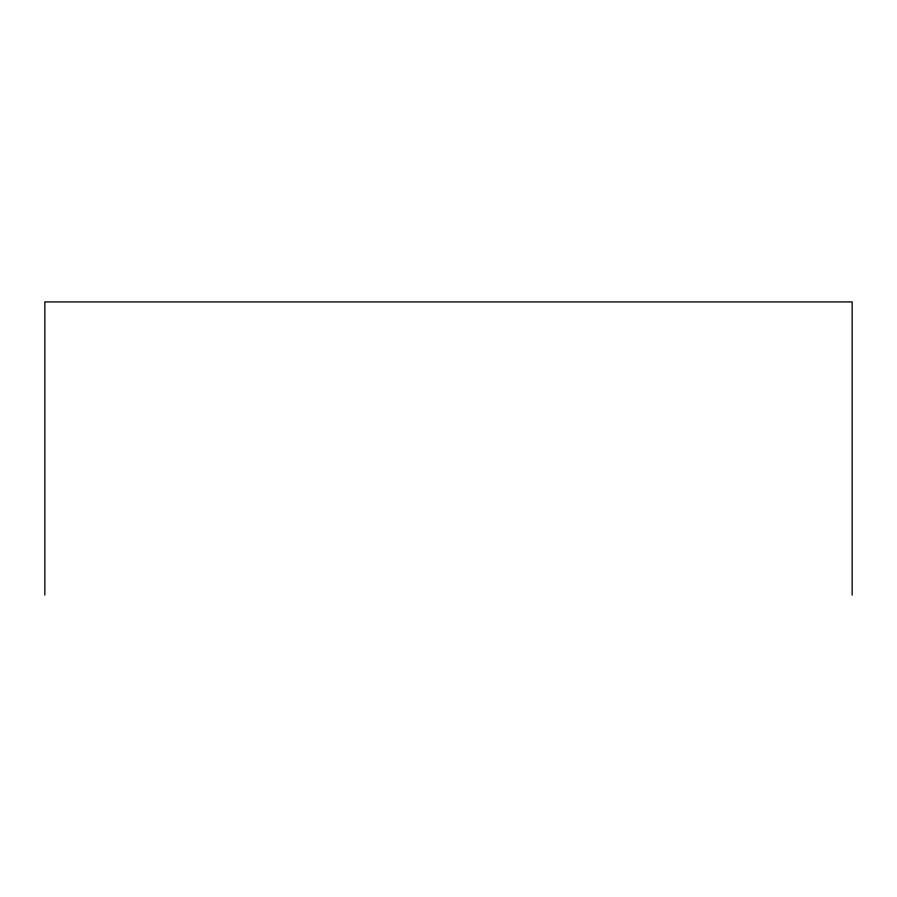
<?xml version="1.0" encoding="UTF-8"?>
<svg xmlns="http://www.w3.org/2000/svg" width="897" height="897" viewBox="0 0 897 897"><rect width="100%" height="100%" fill="white"/><g stroke="black" fill="none" stroke-linecap="round" stroke-linejoin="round"><path stroke-width="1.35" d="M852.15 595.07L852.15 301.93L44.85 301.93L44.85 595.07"/></g></svg>
